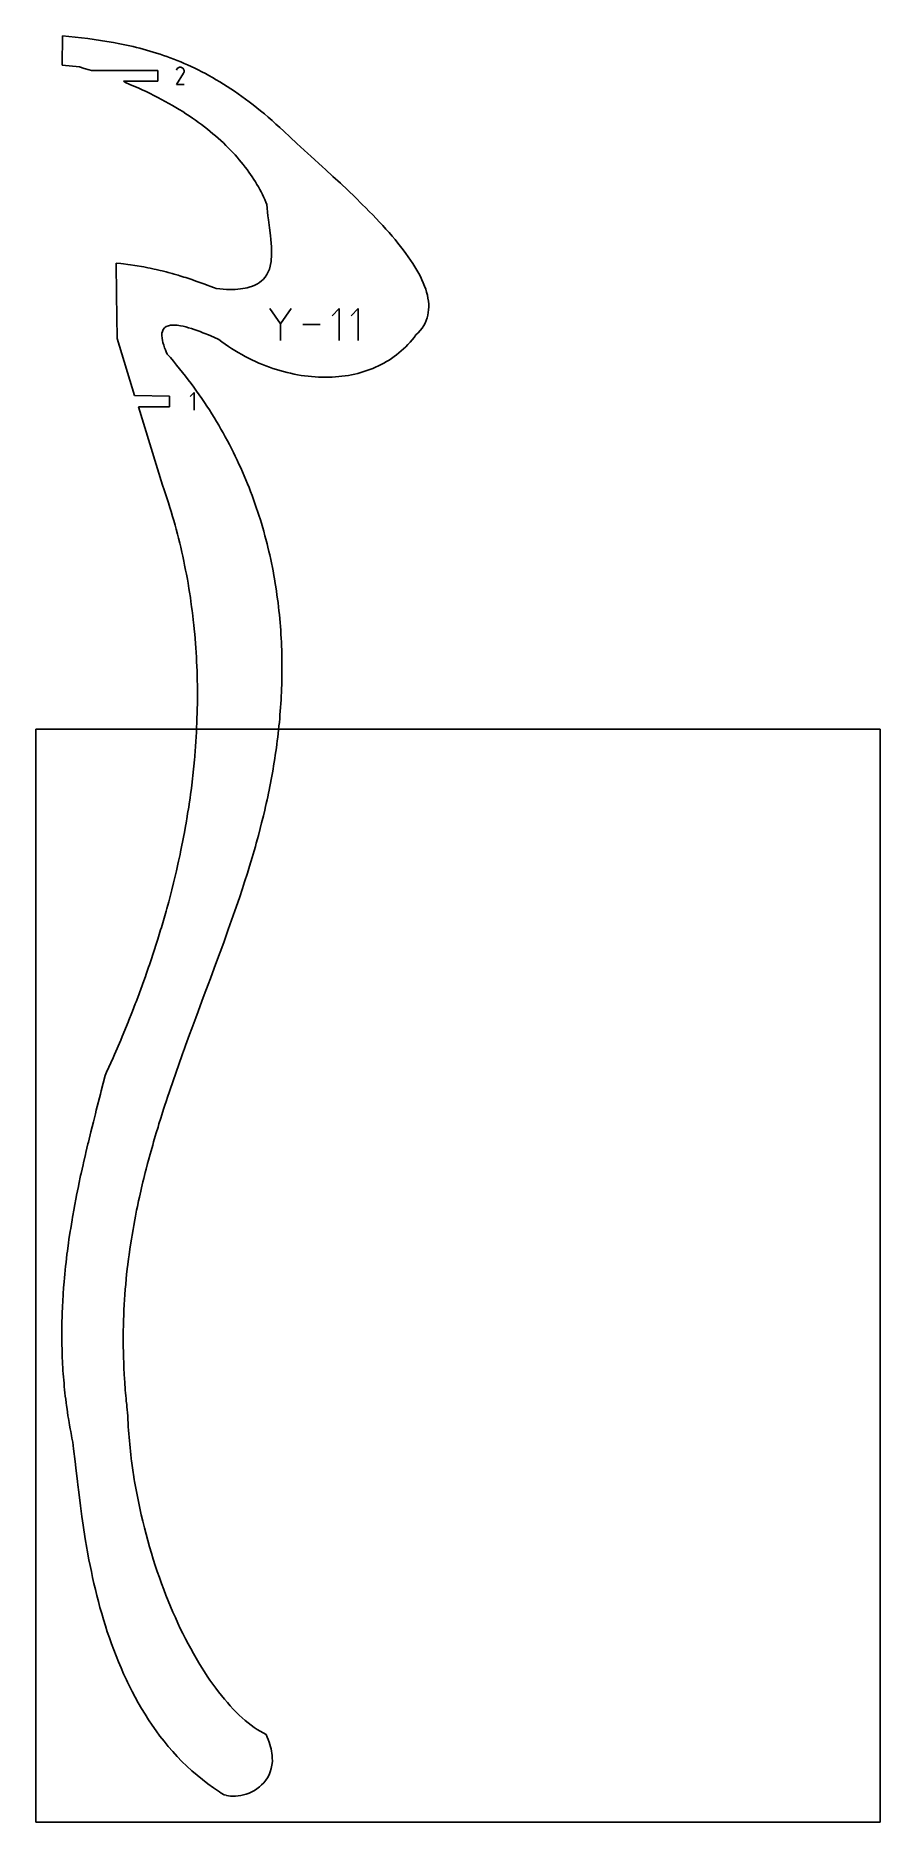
# Model space of a CAD drawing. Extents: x 0 to 216, y 0 to 457.
import ezdxf

# ---------------------------------------------------------------- set-up
doc = ezdxf.new("R2010")
doc.units = 0

msp = doc.modelspace()

# ---------------------------------------------------------------- linework, layer by layer
at = {"layer": 'annotation', "color": 1}
for p, q in [((36.08761, 448.130112), (35.957757, 447.881018)), ((36.190659, 448.276236), (36.08761, 448.130112)), ((36.314294, 448.398216), (36.190659, 448.276236)), ((36.454756, 448.495075), (36.314294, 448.398216)), ((36.608284, 448.565836), (36.454756, 448.495075)), ((36.771118, 448.609522), (36.608284, 448.565836)), ((36.939499, 448.625156), (36.771118, 448.609522)), ((37.109665, 448.611761), (36.939499, 448.625156)), ((37.277857, 448.568361), (37.109665, 448.611761)), ((37.440314, 448.493979), (37.277857, 448.568361)), ((37.585615, 448.390801), (37.440314, 448.493979)), ((37.440314, 448.493979), (37.440314, 448.493979)), ((37.707102, 448.266989), (37.585615, 448.390801)), ((37.803695, 448.126337), (37.707102, 448.266989)), ((37.874315, 447.972638), (37.803695, 448.126337)), ((37.91788, 447.809689), (37.874315, 447.972638)), ((37.93331, 447.641284), (37.91788, 447.809689)), ((37.919526, 447.471216), (37.93331, 447.641284)), ((35.954965, 444.172252), (37.7824, 447.114187)), ((37.932638, 444.172252), (35.954965, 444.172252)), ((37.7824, 447.114187), (37.784584, 447.116891)), ((37.7824, 447.114187), (37.7824, 447.114187)), ((37.784584, 447.116891), (37.786679, 447.119617)), ((37.786679, 447.119617), (37.788698, 447.122389)), ((37.788698, 447.122389), (37.790655, 447.12523)), ((37.790655, 447.12523), (37.792564, 447.128164)), ((37.792564, 447.128164), (37.794438, 447.131212)), ((37.794438, 447.131212), (37.796292, 447.134397)), ((37.796292, 447.134397), (37.798139, 447.137744)), ((37.798139, 447.137744), (37.799992, 447.141275)), ((37.799992, 447.141275), (37.875447, 447.303282)), ((37.799992, 447.141275), (37.799992, 447.141275)), ((37.875447, 447.303282), (37.919526, 447.471216)), ((62.575623, 382.990764), (59.873538, 386.898347)), ((65.277199, 386.898347), (62.575623, 382.990764)), ((77.583392, 386.898093), (75.782511, 385.096703)), ((77.583392, 378.797428), (77.583392, 386.898093)), ((82.422023, 386.898093), (80.621142, 385.096703)), ((82.422023, 378.797428), (82.422023, 386.898093)), ((62.575623, 383.30522), (62.575623, 378.797174)), ((72.745269, 382.84776), (68.315964, 382.84776)), ((40.46495, 365.432605), (39.466638, 364.434011)), ((40.46495, 360.942029), (40.46495, 365.432605))]:
    msp.add_line(p, q, dxfattribs=at)
at = {"layer": 'boundary', "color": 5}
for p, q in [((6.886517, 456.659447), (6.786114, 449.160487)), ((10.07573, 456.302949), (6.886517, 456.659447)), ((11.684193, 456.1122), (10.07573, 456.302949)), ((13.30192, 455.909011), (11.684193, 456.1122)), ((14.929243, 455.689805), (13.30192, 455.909011)), ((16.566406, 455.451551), (14.929243, 455.689805)), ((18.213441, 455.191344), (16.566406, 455.451551)), ((19.870662, 454.905551), (18.213441, 455.191344)), ((21.538242, 454.591251), (19.870662, 454.905551)), ((23.2164, 454.245165), (21.538242, 454.591251)), ((24.905445, 453.864282), (23.2164, 454.245165)), ((25.754141, 453.659708), (24.905445, 453.864282)), ((26.605646, 453.44524), (25.754141, 453.659708)), ((27.459907, 453.220333), (26.605646, 453.44524)), ((28.317125, 452.984873), (27.459907, 453.220333)), ((29.177202, 452.738315), (28.317125, 452.984873)), ((30.040259, 452.480183), (29.177202, 452.738315)), ((30.906273, 452.210234), (30.040259, 452.480183)), ((31.775298, 451.927817), (30.906273, 452.210234)), ((6.786114, 449.160487), (11.147746, 448.690145)), ((11.147746, 448.690145), (12.403139, 448.325847)), ((12.403139, 448.325847), (13.641736, 447.952655)), ((13.641736, 447.952655), (14.220876, 447.771776)), ((14.220876, 447.771776), (31.25114, 447.771776)), ((31.25114, 447.771776), (31.25114, 445.025776)), ((32.647414, 451.632978), (31.775298, 451.927817)), ((33.522537, 451.324944), (32.647414, 451.632978)), ((34.400804, 451.00347), (33.522537, 451.324944)), ((35.282216, 450.668114), (34.400804, 451.00347)), ((36.166876, 450.3185), (35.282216, 450.668114)), ((37.05465, 449.954398), (36.166876, 450.3185)), ((37.945838, 449.575173), (37.05465, 449.954398)), ((38.840229, 449.18054), (37.945838, 449.575173)), ((39.738105, 448.770171), (38.840229, 449.18054)), ((40.639211, 448.343533), (39.738105, 448.770171)), ((41.543792, 447.900343), (40.639211, 448.343533)), ((42.451906, 447.440219), (41.543792, 447.900343)), ((31.25114, 445.025776), (22.431722, 445.025776)), ((22.431722, 445.025776), (22.947941, 444.666638)), ((22.947941, 444.666638), (24.036489, 444.220342)), ((24.036489, 444.220342), (25.108637, 443.766822)), ((25.108637, 443.766822), (26.164243, 443.305834)), ((26.164243, 443.305834), (27.203553, 442.837887)), ((43.363569, 446.962868), (42.451906, 447.440219)), ((44.278654, 446.467712), (43.363569, 446.962868)), ((45.197329, 445.954547), (44.278654, 446.467712)), ((46.119707, 445.422679), (45.197329, 445.954547)), ((47.045755, 444.872059), (46.119707, 445.422679)), ((47.975459, 444.302281), (47.045755, 444.872059)), ((48.908966, 443.712801), (47.975459, 444.302281)), ((49.846228, 443.103333), (48.908966, 443.712801)), ((50.787366, 442.473544), (49.846228, 443.103333)), ((27.203553, 442.837887), (28.226399, 442.362886)), ((28.226399, 442.362886), (29.233, 441.881117)), ((29.233, 441.881117), (30.223302, 441.392659)), ((30.223302, 441.392659), (31.197348, 440.897658)), ((31.197348, 440.897658), (32.155196, 440.396226)), ((32.155196, 440.396226), (33.096907, 439.88872)), ((33.096907, 439.88872), (34.022418, 439.374891)), ((34.022418, 439.374891), (34.931805, 438.855179)), ((34.931805, 438.855179), (35.82516, 438.329644)), ((51.732393, 441.823018), (50.787366, 442.473544)), ((52.68136, 441.151292), (51.732393, 441.823018)), ((53.634271, 440.458171), (52.68136, 441.151292)), ((54.591252, 439.743011), (53.634271, 440.458171)), ((55.552193, 439.005856), (54.591252, 439.743011)), ((56.517264, 438.245922), (55.552193, 439.005856)), ((35.82516, 438.329644), (36.702485, 437.798505)), ((36.702485, 437.798505), (37.563792, 437.261761)), ((37.563792, 437.261761), (38.409207, 436.719667)), ((38.409207, 436.719667), (39.238628, 436.172157)), ((39.238628, 436.172157), (40.052248, 435.619707)), ((40.052248, 435.619707), (40.850053, 435.062219)), ((40.850053, 435.062219), (41.632005, 434.499923)), ((41.632005, 434.499923), (42.398157, 433.933009)), ((42.398157, 433.933009), (43.14857, 433.361456)), ((57.486428, 437.463087), (56.517264, 438.245922)), ((58.459903, 436.656898), (57.486428, 437.463087)), ((59.437507, 435.826998), (58.459903, 436.656898)), ((60.41937, 434.973029), (59.437507, 435.826998)), ((61.405464, 434.09463), (60.41937, 434.973029)), ((62.395963, 433.19135), (61.405464, 434.09463)), ((43.14857, 433.361456), (43.883415, 432.785534)), ((43.883415, 432.785534), (44.602545, 432.205425)), ((44.602545, 432.205425), (45.306138, 431.621082)), ((45.306138, 431.621082), (45.994055, 431.032854)), ((45.994055, 431.032854), (46.666576, 430.440641)), ((46.666576, 430.440641), (47.323489, 429.845001)), ((47.323489, 429.845001), (47.965122, 429.245524)), ((63.390891, 432.263054), (62.395963, 433.19135)), ((65.035943, 430.723544), (63.390891, 432.263054)), ((66.750965, 429.139623), (65.035943, 430.723544)), ((47.965122, 429.245524), (48.591175, 428.642726)), ((48.591175, 428.642726), (49.202042, 428.036638)), ((49.202042, 428.036638), (49.797496, 427.427426)), ((49.797496, 427.427426), (50.377732, 426.815254)), ((50.377732, 426.815254), (50.942736, 426.200181)), ((50.942736, 426.200181), (51.492582, 425.582417)), ((51.492582, 425.582417), (52.027218, 424.961945)), ((52.027218, 424.961945), (52.546756, 424.339077)), ((69.602854, 426.520281), (66.750965, 429.139623)), ((70.345673, 425.854867), (69.602854, 426.520281)), ((73.324399, 423.121281), (70.345673, 425.854867)), ((52.546756, 424.339077), (53.051302, 423.713863)), ((53.051302, 423.713863), (53.540774, 423.086543)), ((53.540774, 423.086543), (54.01535, 422.457108)), ((54.01535, 422.457108), (54.474912, 421.825944)), ((54.474912, 421.825944), (54.919642, 421.192728)), ((54.919642, 421.192728), (55.349488, 420.558083)), ((55.349488, 420.558083), (55.764623, 419.921853)), ((74.085223, 422.441281), (73.324399, 423.121281)), ((75.981104, 420.696042), (74.085223, 422.441281)), ((77.879485, 418.930805), (75.981104, 420.696042)), ((55.764623, 419.921853), (56.164853, 419.284262)), ((56.164853, 419.284262), (56.550515, 418.645538)), ((56.550515, 418.645538), (56.921471, 418.005611)), ((56.921471, 418.005611), (57.277776, 417.364858)), ((57.277776, 417.364858), (57.619463, 416.723108)), ((57.619463, 416.723108), (57.94663, 416.08079)), ((57.94663, 416.08079), (58.25916, 415.437888)), ((79.769174, 417.149402), (77.879485, 418.930805)), ((81.63924, 415.355893), (79.769174, 417.149402)), ((58.25916, 415.437888), (58.557385, 414.794511)), ((58.557385, 414.794511), (58.841034, 414.150903)), ((58.841034, 414.150903), (59.110382, 413.507151)), ((59.110382, 413.507151), (59.167399, 412.549893)), ((59.167399, 412.549893), (59.24996, 411.577033)), ((59.24996, 411.577033), (59.352449, 410.591844)), ((83.47871, 413.554185), (81.63924, 415.355893)), ((84.383552, 412.651497), (83.47871, 413.554185)), ((85.276704, 411.74825), (84.383552, 412.651497)), ((86.156945, 410.844903), (85.276704, 411.74825)), ((59.352449, 410.591844), (59.469747, 409.597873)), ((59.469747, 409.597873), (59.726534, 407.596907)), ((59.726534, 407.596907), (59.976768, 405.601511)), ((87.022764, 409.942003), (86.156945, 410.844903)), ((87.87301, 409.039983), (87.022764, 409.942003)), ((88.706262, 408.139196), (87.87301, 409.039983)), ((89.52133, 407.240305), (88.706262, 408.139196)), ((90.316995, 406.343652), (89.52133, 407.240305)), ((59.976768, 405.601511), (60.085743, 404.614307)), ((60.085743, 404.614307), (60.17671, 403.638691)), ((60.17671, 403.638691), (60.243995, 402.677991)), ((60.243995, 402.677991), (60.282232, 401.73566)), ((91.091879, 405.449769), (90.316995, 406.343652)), ((91.844816, 404.558959), (91.091879, 405.449769)), ((92.574511, 403.671874), (91.844816, 404.558959)), ((93.279901, 402.788931), (92.574511, 403.671874)), ((93.95956, 401.91036), (93.279901, 402.788931)), ((94.612387, 401.036793), (93.95956, 401.91036)), ((21.719551, 398.399261), (20.565616, 398.529171)), ((20.565616, 398.529171), (20.653629, 390.478505)), ((22.425166, 398.319456), (21.719551, 398.399261)), ((23.547737, 398.173051), (22.425166, 398.319456)), ((24.211253, 398.086265), (23.547737, 398.173051)), ((25.305306, 397.922821), (24.211253, 398.086265)), ((25.932463, 397.828904), (25.305306, 397.922821)), ((27.001329, 397.648029), (25.932463, 397.828904)), ((27.59719, 397.547027), (27.001329, 397.648029)), ((28.644557, 397.347943), (27.59719, 397.547027)), ((29.21375, 397.239646), (28.644557, 397.347943)), ((59.918786, 397.716576), (59.722145, 397.032683)), ((60.032256, 398.217771), (59.918786, 397.716576)), ((60.151876, 398.950754), (60.032256, 398.217771)), ((60.213757, 399.482384), (60.151876, 398.950754)), ((60.267268, 400.257729), (60.213757, 399.482384)), ((60.285717, 400.815036), (60.267268, 400.257729)), ((60.282232, 401.73566), (60.285717, 400.815036)), ((95.237179, 400.168509), (94.612387, 401.036793)), ((95.832796, 399.305989), (95.237179, 400.168509)), ((96.398006, 398.4496), (95.832796, 399.305989)), ((96.931742, 397.600013), (96.398006, 398.4496)), ((97.432681, 396.757156), (96.931742, 397.600013)), ((30.243794, 397.021994), (29.21375, 397.239646)), ((30.790564, 396.90638), (30.243794, 397.021994)), ((31.807623, 396.669506), (30.790564, 396.90638)), ((32.335832, 396.546473), (31.807623, 396.669506)), ((33.34449, 396.289841), (32.335832, 396.546473)), ((33.857765, 396.159347), (33.34449, 396.289841)), ((34.862891, 395.882626), (33.857765, 396.159347)), ((35.36458, 395.744604), (34.862891, 395.882626)), ((36.371036, 395.446943), (35.36458, 395.744604)), ((36.864246, 395.30129), (36.371036, 395.446943)), ((37.877327, 394.982303), (36.864246, 395.30129)), ((38.36508, 394.829011), (37.877327, 394.982303)), ((39.389965, 394.488205), (38.36508, 394.829011)), ((39.874997, 394.327236), (39.389965, 394.488205)), ((40.917064, 393.963848), (39.874997, 394.327236)), ((41.401998, 393.795164), (40.917064, 393.963848)), ((42.46671, 393.408667), (41.401998, 393.795164)), ((42.953959, 393.232292), (42.46671, 393.408667)), ((44.046955, 392.8221), (42.953959, 393.232292)), ((44.538822, 392.638116), (44.046955, 392.8221)), ((56.005875, 392.894527), (55.437457, 392.660032)), ((56.70596, 393.261518), (56.005875, 392.894527)), ((57.172864, 393.55504), (56.70596, 393.261518)), ((57.745204, 394.00204), (57.172864, 393.55504)), ((58.119996, 394.349382), (57.745204, 394.00204)), ((58.639258, 394.947481), (58.119996, 394.349382)), ((59.075475, 395.596319), (58.639258, 394.947481)), ((59.434537, 396.29264), (59.075475, 395.596319)), ((59.722145, 397.032683), (59.434537, 396.29264)), ((97.899753, 395.921754), (97.432681, 396.757156)), ((98.33178, 395.094068), (97.899753, 395.921754)), ((98.727697, 394.27445), (98.33178, 395.094068)), ((99.08628, 393.463422), (98.727697, 394.27445)), ((99.40638, 392.66122), (99.08628, 393.463422)), ((20.653629, 390.478505), (20.804985, 379.300386)), ((45.665826, 392.20363), (44.538822, 392.638116)), ((46.164426, 392.01205), (45.665826, 392.20363)), ((47.058404, 391.92796), (46.164426, 392.01205)), ((47.915093, 391.866206), (47.058404, 391.92796)), ((48.735309, 391.826327), (47.915093, 391.866206)), ((49.519692, 391.807818), (48.735309, 391.826327)), ((50.269053, 391.810403), (49.519692, 391.807818)), ((50.984216, 391.833501), (50.269053, 391.810403)), ((51.66599, 391.876813), (50.984216, 391.833501)), ((52.314933, 391.939752), (51.66599, 391.876813)), ((52.931992, 392.021882), (52.314933, 391.939752)), ((53.517793, 392.122916), (52.931992, 392.021882)), ((54.073238, 392.242254), (53.517793, 392.122916)), ((54.599043, 392.379513), (54.073238, 392.242254)), ((55.437457, 392.660032), (54.599043, 392.379513)), ((99.686862, 391.868264), (99.40638, 392.66122)), ((99.926432, 391.084875), (99.686862, 391.868264)), ((100.124152, 390.311497), (99.926432, 391.084875)), ((100.278608, 389.548464), (100.124152, 390.311497)), ((100.388818, 388.796203), (100.278608, 389.548464)), ((100.453287, 388.054853), (100.388818, 388.796203)), ((99.521575, 383.208012), (99.812149, 383.860934)), ((99.812149, 383.860934), (100.047995, 384.527796)), ((100.047995, 384.527796), (100.230505, 385.207992)), ((100.230505, 385.207992), (100.360898, 385.901252)), ((100.360898, 385.901252), (100.440664, 386.607027)), ((100.440664, 386.607027), (100.470957, 387.324982)), ((100.470957, 387.324982), (100.453287, 388.054853)), ((20.804985, 379.300386), (25.290962, 364.710317)), ((32.236555, 380.023669), (32.269568, 380.598285)), ((32.284328, 379.36743), (32.236555, 380.023669)), ((32.269568, 380.598285), (32.379024, 381.094992)), ((32.386656, 378.779588), (32.284328, 379.36743)), ((32.379024, 381.094992), (32.605974, 381.58939)), ((32.605974, 381.58939), (32.957229, 382.020131)), ((32.957229, 382.020131), (33.372629, 382.312627)), ((33.372629, 382.312627), (33.915028, 382.538801)), ((33.915028, 382.538801), (34.485046, 382.657827)), ((34.485046, 382.657827), (35.011601, 382.702846)), ((35.011601, 382.702846), (35.578236, 382.700143)), ((35.578236, 382.700143), (36.180604, 382.653243)), ((36.180604, 382.653243), (37.020463, 382.531497)), ((37.020463, 382.531497), (37.690166, 382.396137)), ((37.690166, 382.396137), (38.381306, 382.228557)), ((38.381306, 382.228557), (39.089569, 382.032514)), ((39.089569, 382.032514), (39.810665, 381.811674)), ((39.810665, 381.811674), (40.54026, 381.569643)), ((40.54026, 381.569643), (41.273972, 381.310016)), ((41.273972, 381.310016), (42.007547, 381.036466)), ((42.007547, 381.036466), (42.736475, 380.752706)), ((42.736475, 380.752706), (43.224473, 380.553401)), ((43.224473, 380.553401), (44.163725, 380.16901)), ((44.163725, 380.16901), (45.520954, 379.588)), ((45.520954, 379.588), (46.773651, 379.038934)), ((46.773651, 379.038934), (47.586956, 378.427036)), ((96.204151, 378.909941), (96.707078, 379.528621)), ((96.707078, 379.528621), (97.19369, 380.166184)), ((97.19369, 380.166184), (97.78107, 380.743191)), ((97.78107, 380.743191), (98.305938, 381.336386)), ((98.305938, 381.336386), (98.769895, 381.945216)), ((98.769895, 381.945216), (99.174588, 382.569237)), ((99.174588, 382.569237), (99.521575, 383.208012)), ((32.517817, 378.221826), (32.386656, 378.779588)), ((32.728594, 377.528029), (32.517817, 378.221826)), ((32.95929, 376.871505), (32.728594, 377.528029)), ((33.155426, 376.373694), (32.95929, 376.871505)), ((33.376986, 375.851275), (33.155426, 376.373694)), ((33.624689, 375.303668), (33.376986, 375.851275)), ((34.099715, 374.755181), (33.624689, 375.303668)), ((34.433581, 374.369622), (34.099715, 374.755181)), ((47.586956, 378.427036), (48.409892, 377.834896)), ((48.409892, 377.834896), (49.241725, 377.262399)), ((49.241725, 377.262399), (50.082103, 376.709741)), ((50.082103, 376.709741), (50.930371, 376.176951)), ((50.930371, 376.176951), (51.786054, 375.663888)), ((51.786054, 375.663888), (52.648606, 375.170685)), ((52.648606, 375.170685), (53.517394, 374.697434)), ((53.517394, 374.697434), (54.392018, 374.244031)), ((90.984445, 374.197231), (91.622922, 374.644159)), ((91.622922, 374.644159), (92.247486, 375.110421)), ((92.247486, 375.110421), (92.857673, 375.595909)), ((92.857673, 375.595909), (93.453289, 376.100532)), ((93.453289, 376.100532), (94.034146, 376.624417)), ((94.034146, 376.624417), (94.599929, 377.167239)), ((94.599929, 377.167239), (95.150337, 377.729242)), ((95.150337, 377.729242), (95.685191, 378.310102)), ((95.685191, 378.310102), (96.204151, 378.909941)), ((35.2291, 373.432406), (34.433581, 374.369622)), ((36.011397, 372.492232), (35.2291, 373.432406)), ((36.780408, 371.548935), (36.011397, 372.492232)), ((37.536202, 370.602659), (36.780408, 371.548935)), ((38.27899, 369.653606), (37.536202, 370.602659)), ((54.392018, 374.244031), (55.271903, 373.81062)), ((55.271903, 373.81062), (56.156478, 373.397026)), ((56.156478, 373.397026), (57.045137, 373.003542)), ((57.045137, 373.003542), (57.937497, 372.630165)), ((57.937497, 372.630165), (58.832937, 372.276644)), ((58.832937, 372.276644), (59.730912, 371.943299)), ((59.730912, 371.943299), (60.630981, 371.630089)), ((60.630981, 371.630089), (61.532493, 371.33689)), ((61.532493, 371.33689), (62.435101, 371.063884)), ((62.435101, 371.063884), (63.337998, 370.810988)), ((63.337998, 370.810988), (64.240993, 370.578365)), ((64.240993, 370.578365), (65.143341, 370.365818)), ((65.143341, 370.365818), (66.044691, 370.173491)), ((66.044691, 370.173491), (66.944468, 370.001483)), ((66.944468, 370.001483), (67.842176, 369.849569)), ((79.930532, 369.847038), (80.742017, 369.998105)), ((80.742017, 369.998105), (81.544472, 370.169195)), ((81.544472, 370.169195), (82.337348, 370.360201)), ((82.337348, 370.360201), (83.120406, 370.571194)), ((83.120406, 370.571194), (83.893222, 370.802235)), ((83.893222, 370.802235), (84.655481, 371.053016)), ((84.655481, 371.053016), (85.406771, 371.323682)), ((85.406771, 371.323682), (86.146756, 371.614152)), ((86.146756, 371.614152), (86.875258, 371.924337)), ((86.875258, 371.924337), (87.5917, 372.254256)), ((87.5917, 372.254256), (88.295968, 372.603795)), ((88.295968, 372.603795), (88.987696, 372.972915)), ((88.987696, 372.972915), (89.666503, 373.361637)), ((89.666503, 373.361637), (90.332241, 373.769724)), ((90.332241, 373.769724), (90.984445, 374.197231)), ((39.008825, 368.701632), (38.27899, 369.653606)), ((39.725736, 367.74689), (39.008825, 368.701632)), ((40.429919, 366.789519), (39.725736, 367.74689)), ((41.12133, 365.829535), (40.429919, 366.789519)), ((41.800137, 364.866952), (41.12133, 365.829535)), ((67.842176, 369.849569), (68.737381, 369.717951)), ((68.737381, 369.717951), (69.629454, 369.606548)), ((69.629454, 369.606548), (70.518057, 369.515416)), ((70.518057, 369.515416), (71.402738, 369.444511)), ((71.402738, 369.444511), (72.28293, 369.393923)), ((72.28293, 369.393923), (73.158232, 369.363496)), ((73.158232, 369.363496), (74.028123, 369.353262)), ((74.028123, 369.353262), (74.892196, 369.36328)), ((74.892196, 369.36328), (75.749967, 369.393498)), ((75.749967, 369.393498), (76.601184, 369.443878)), ((76.601184, 369.443878), (77.445191, 369.514556)), ((77.445191, 369.514556), (78.281735, 369.60528)), ((78.281735, 369.60528), (79.110294, 369.716119)), ((79.110294, 369.716119), (79.930532, 369.847038)), ((25.290962, 364.710317), (34.225996, 364.560317)), ((34.225996, 361.814317), (26.239047, 361.814317)), ((26.239047, 361.814317), (32.425513, 341.759713)), ((34.225996, 364.560317), (34.225996, 361.814317)), ((42.466418, 363.901856), (41.800137, 364.866952)), ((43.120233, 362.934246), (42.466418, 363.901856)), ((43.761805, 361.964312), (43.120233, 362.934246)), ((44.391002, 360.992113), (43.761805, 361.964312)), ((45.008011, 360.017513), (44.391002, 360.992113)), ((45.61297, 359.040825), (45.008011, 360.017513)), ((46.205889, 358.062012), (45.61297, 359.040825)), ((46.786971, 357.081), (46.205889, 358.062012)), ((47.356139, 356.098038), (46.786971, 357.081)), ((47.913521, 355.113106), (47.356139, 356.098038)), ((48.459369, 354.126252), (47.913521, 355.113106)), ((48.993518, 353.137634), (48.459369, 354.126252)), ((49.516246, 352.147115), (48.993518, 353.137634)), ((50.027586, 351.155017), (49.516246, 352.147115)), ((50.527596, 350.161178), (50.027586, 351.155017)), ((51.016394, 349.165687), (50.527596, 350.161178)), ((51.493992, 348.168735), (51.016394, 349.165687)), ((51.960579, 347.170255), (51.493992, 348.168735)), ((52.416149, 346.170371), (51.960579, 347.170255)), ((52.860817, 345.169065), (52.416149, 346.170371)), ((53.294702, 344.16645), (52.860817, 345.169065)), ((53.717866, 343.16267), (53.294702, 344.16645)), ((54.130346, 342.157682), (53.717866, 343.16267)), ((32.425513, 341.759713), (32.841308, 340.543863)), ((32.841308, 340.543863), (33.194178, 339.526978)), ((33.194178, 339.526978), (33.591987, 338.301005)), ((33.591987, 338.301005), (33.927083, 337.284805)), ((54.532255, 341.151591), (54.130346, 342.157682)), ((54.923712, 340.144363), (54.532255, 341.151591)), ((55.304737, 339.136192), (54.923712, 340.144363)), ((55.675421, 338.127049), (55.304737, 339.136192)), ((56.035871, 337.117051), (55.675421, 338.127049)), ((33.927083, 337.284805), (34.30697, 336.04873)), ((34.30697, 336.04873), (34.624481, 335.033594)), ((34.624481, 335.033594), (34.986351, 333.787162)), ((34.986351, 333.787162), (35.286282, 332.773496)), ((56.386194, 336.106152), (56.035871, 337.117051)), ((56.782868, 334.916496), (56.386194, 336.106152)), ((57.056619, 334.082153), (56.782868, 334.916496)), ((57.429238, 332.894119), (57.056619, 334.082153)), ((35.286282, 332.773496), (35.630231, 331.51635)), ((35.630231, 331.51635), (35.912907, 330.504636)), ((35.912907, 330.504636), (36.238924, 329.236652)), ((36.238924, 329.236652), (36.504485, 328.2272)), ((57.68737, 332.055709), (57.429238, 332.894119)), ((58.036271, 330.869605), (57.68737, 332.055709)), ((58.278953, 330.027014), (58.036271, 330.869605)), ((58.604588, 328.843617), (58.278953, 330.027014)), ((58.832128, 327.996867), (58.604588, 328.843617)), ((36.504485, 328.2272), (36.812476, 326.94816)), ((36.812476, 326.94816), (37.061076, 325.941455)), ((37.061076, 325.941455), (37.350996, 324.651149)), ((37.350996, 324.651149), (37.582816, 323.647554)), ((59.13492, 326.816584), (58.832128, 327.996867)), ((59.347419, 325.965488), (59.13492, 326.816584)), ((59.627851, 324.789011), (59.347419, 325.965488)), ((59.825581, 323.933561), (59.627851, 324.789011)), ((37.582816, 323.647554), (37.854666, 322.34581)), ((37.854666, 322.34581), (38.069981, 321.345697)), ((38.069981, 321.345697), (38.323668, 320.032294)), ((38.323668, 320.032294), (38.522676, 319.036088)), ((60.083996, 322.761399), (59.825581, 323.933561)), ((60.26699, 321.901637), (60.083996, 322.761399)), ((60.503924, 320.734365), (60.26699, 321.901637)), ((60.672459, 319.870184), (60.503924, 320.734365)), ((60.888387, 318.708246), (60.672459, 319.870184)), ((38.522676, 319.036088), (38.758111, 317.710845)), ((38.758111, 317.710845), (38.941032, 316.71897)), ((38.941032, 316.71897), (39.158125, 315.381701)), ((39.158125, 315.381701), (39.325192, 314.394452)), ((61.04254, 317.839613), (60.888387, 318.708246)), ((61.237911, 316.683627), (61.04254, 317.839613)), ((61.377871, 315.810601), (61.237911, 316.683627)), ((61.553125, 314.661064), (61.377871, 315.810601)), ((39.325192, 314.394452), (39.52384, 313.045029)), ((39.52384, 313.045029), (39.675363, 312.062823)), ((39.675363, 312.062823), (39.855493, 310.701115)), ((39.855493, 310.701115), (39.99167, 309.72435)), ((61.678948, 313.783649), (61.553125, 314.661064)), ((61.83466, 312.641192), (61.678948, 313.783649)), ((61.94654, 311.759451), (61.83466, 312.641192)), ((62.083119, 310.624376), (61.94654, 311.759451)), ((62.181106, 309.738295), (62.083119, 310.624376)), ((39.99167, 309.72435), (40.153129, 308.350084)), ((40.153129, 308.350084), (40.274282, 307.379093)), ((40.274282, 307.379093), (40.416872, 305.992284)), ((40.416872, 305.992284), (40.523204, 305.027487)), ((62.299071, 308.611204), (62.181106, 309.738295)), ((62.38328, 307.720943), (62.299071, 308.611204)), ((62.483224, 306.602382), (62.38328, 307.720943)), ((62.553831, 305.707968), (62.483224, 306.602382)), ((40.523204, 305.027487), (40.646912, 303.627927)), ((40.646912, 303.627927), (40.738805, 302.669619)), ((40.738805, 302.669619), (40.843421, 301.257174)), ((62.636135, 304.598352), (62.553831, 305.707968)), ((62.693157, 303.699965), (62.636135, 304.598352)), ((62.758471, 302.599792), (62.693157, 303.699965)), ((62.802055, 301.697496), (62.758471, 302.599792)), ((62.850845, 300.607183), (62.802055, 301.697496)), ((40.843421, 301.257174), (40.921111, 300.305675)), ((40.921111, 300.305675), (41.006447, 298.880363)), ((41.006447, 298.880363), (41.07022, 297.936114)), ((41.07022, 297.936114), (41.136249, 296.497699)), ((62.88116, 299.701237), (62.850845, 300.607183)), ((62.913965, 298.621275), (62.88116, 299.701237)), ((62.931058, 297.711778), (62.913965, 298.621275)), ((62.948446, 296.642537), (62.931058, 297.711778)), ((41.136249, 296.497699), (41.186493, 295.560908)), ((41.186493, 295.560908), (41.232958, 294.109494)), ((41.232958, 294.109494), (41.269947, 293.180637)), ((41.269947, 293.180637), (41.296695, 291.716094)), ((62.912505, 291.790723), (62.934217, 292.709432)), ((62.934217, 292.709432), (62.946067, 293.755832)), ((62.946067, 293.755832), (62.955017, 294.67175)), ((62.952529, 295.729736), (62.948446, 296.642537)), ((62.955017, 294.67175), (62.952529, 295.729736)), ((41.296695, 291.716094), (41.320748, 290.795399)), ((41.320748, 290.795399), (41.327586, 289.317579)), ((41.339, 288.405323), (41.325876, 286.914392)), ((41.327586, 289.317579), (41.339, 288.405323)), ((62.715168, 286.880273), (62.766699, 287.889498)), ((62.766699, 287.889498), (62.813604, 288.81303)), ((62.813604, 288.81303), (62.852467, 289.835017)), ((62.852467, 289.835017), (62.886852, 290.756312)), ((62.886852, 290.756312), (62.912505, 291.790723)), ((41.27896, 283.61235), (41.2253, 282.094957)), ((41.291698, 284.506712), (41.27896, 283.61235)), ((41.325074, 286.010915), (41.291698, 284.506712)), ((41.325876, 286.914392), (41.325074, 286.010915)), ((62.44583, 283.048952), (62.521003, 284.03162)), ((62.521003, 284.03162), (62.592341, 284.958648)), ((62.592341, 284.958648), (62.655971, 285.954767)), ((62.655971, 285.954767), (62.715168, 286.880273)), ((41.091326, 278.803981), (40.996437, 277.260374)), ((41.126828, 279.679388), (41.091326, 278.803981)), ((41.201054, 281.209928), (41.126828, 279.679388)), ((41.2253, 282.094957), (41.201054, 281.209928)), ((61.978292, 278.338636), (62.084855, 279.268104)), ((62.084855, 279.268104), (62.181369, 280.222822)), ((62.181369, 280.222822), (62.276396, 281.151905)), ((62.276396, 281.151905), (62.362517, 282.1207)), ((62.362517, 282.1207), (62.44583, 283.048952)), ((40.834472, 274.83815), (40.777684, 273.982793)), ((40.950132, 276.394891), (40.834472, 274.83815)), ((40.996437, 277.260374), (40.950132, 276.394891)), ((61.385747, 273.703916), (61.50999, 274.614456)), ((61.50999, 274.614456), (61.638688, 275.543363)), ((61.638688, 275.543363), (61.754253, 276.468919)), ((61.754253, 276.468919), (61.871987, 277.39834)), ((61.871987, 277.39834), (61.978292, 278.338636)), ((40.416357, 269.985704), (40.339712, 269.151381)), ((40.574145, 271.568236), (40.416357, 269.985704)), ((40.64103, 272.413186), (40.574145, 271.568236)), ((40.777684, 273.982793), (40.64103, 272.413186)), ((60.664612, 269.150207), (60.824364, 270.074533)), ((60.824364, 270.074533), (60.964182, 270.95433)), ((60.964182, 270.95433), (61.113992, 271.880717)), ((61.113992, 271.880717), (61.246345, 272.776062)), ((61.246345, 272.776062), (61.385747, 273.703916)), ((39.874488, 265.124844), (39.779567, 264.312431)), ((40.074814, 266.732699), (39.874488, 265.124844)), ((40.160768, 267.556162), (40.074814, 266.732699)), ((40.339712, 269.151381), (40.160768, 267.556162)), ((59.857671, 264.76589), (60.016634, 265.597838)), ((60.016634, 265.597838), (60.1953, 266.516338)), ((60.1953, 266.516338), (60.348414, 267.364429)), ((60.348414, 267.364429), (60.517827, 268.286144)), ((60.517827, 268.286144), (60.664612, 269.150207)), ((39.454316, 261.89106), (39.210952, 260.258552)), ((39.557836, 262.692184), (39.454316, 261.89106)), ((39.779567, 264.312431), (39.557836, 262.692184)), ((58.764376, 259.638501), (58.937299, 260.420824)), ((58.937299, 260.420824), (59.141218, 261.326191)), ((59.141218, 261.326191), (59.310051, 262.125174)), ((59.310051, 262.125174), (59.505993, 263.035553)), ((59.505993, 263.035553), (59.670119, 263.851115)), ((59.670119, 263.851115), (59.857671, 264.76589)), ((38.71467, 257.046373), (38.427996, 255.389986)), ((38.834203, 257.824367), (38.71467, 257.046373)), ((39.099225, 259.468907), (38.834203, 257.824367)), ((39.210952, 260.258552), (39.099225, 259.468907)), ((57.754095, 255.44529), (58.195943, 257.219955)), ((58.195943, 257.219955), (58.553007, 258.738841)), ((58.553007, 258.738841), (58.764376, 259.638501)), ((37.858617, 252.201704), (37.528399, 250.522402)), ((37.992591, 252.955868), (37.858617, 252.201704)), ((38.301014, 254.623802), (37.992591, 252.955868)), ((38.427996, 255.389986), (38.301014, 254.623802)), ((56.383828, 250.287033), (56.688031, 251.37283)), ((56.688031, 251.37283), (56.922186, 252.25121)), ((56.922186, 252.25121), (57.38724, 253.99492)), ((57.38724, 253.99492), (57.754095, 255.44529)), ((36.888762, 247.360278), (36.514811, 245.65918)), ((37.035669, 248.090001), (36.888762, 247.360278)), ((37.387789, 249.780372), (37.035669, 248.090001)), ((37.528399, 250.522402), (37.387789, 249.780372)), ((55.319364, 246.575667), (55.824198, 248.315448)), ((55.824198, 248.315448), (56.142514, 249.413829)), ((56.142514, 249.413829), (56.383828, 250.287033)), ((35.808142, 242.52569), (35.390555, 240.804028)), ((35.966342, 243.230405), (35.808142, 242.52569)), ((36.362088, 244.941914), (35.966342, 243.230405)), ((36.514811, 245.65918), (36.362088, 244.941914)), ((53.388389, 240.354241), (54.116303, 242.630618)), ((54.116303, 242.630618), (54.644021, 244.349959)), ((54.644021, 244.349959), (55.319364, 246.575667)), ((34.619987, 237.701336), (34.158998, 235.960475)), ((34.787956, 238.38054), (34.619987, 237.701336)), ((35.227264, 240.112006), (34.787956, 238.38054)), ((35.390555, 240.804028), (35.227264, 240.112006)), ((52.06371, 236.327834), (52.84164, 238.655505)), ((52.84164, 238.655505), (53.388389, 240.354241)), ((33.504157, 233.544312), (33.327974, 232.891036)), ((33.986737, 235.294199), (33.504157, 233.544312)), ((34.158998, 235.960475), (33.986737, 235.294199)), ((49.236307, 228.180993), (50.912031, 232.943641)), ((50.912031, 232.943641), (52.06371, 236.327834)), ((32.118685, 228.725473), (31.935841, 228.098545)), ((32.644149, 230.492298), (32.118685, 228.725473)), ((32.823869, 231.132448), (32.644149, 230.492298)), ((33.327974, 232.891036), (32.823869, 231.132448)), ((30.636023, 223.92806), (30.448046, 223.327812)), ((31.20364, 225.710197), (30.636023, 223.92806)), ((31.389243, 226.323857), (31.20364, 225.710197)), ((31.935841, 228.098545), (31.389243, 226.323857)), ((46.221994, 219.904046), (48.049919, 224.867935)), ((48.049919, 224.867935), (49.236307, 228.180993)), ((29.669529, 220.951874), (29.060476, 219.156214)), ((29.85952, 221.53867), (29.669529, 220.951874)), ((30.448046, 223.327812), (29.85952, 221.53867)), ((45.634316, 218.299025), (46.221994, 219.904046)), ((28.04663, 216.221555), (27.39703, 214.414074)), ((28.239465, 216.78116), (28.04663, 216.221555)), ((28.868913, 218.582981), (28.239465, 216.78116)), ((29.060476, 219.156214), (28.868913, 218.582981)), ((44.078537, 214.123996), (44.664931, 215.714665)), ((44.664931, 215.714665), (45.634316, 218.299025)), ((26.33981, 211.523345), (25.650965, 209.705871)), ((26.533972, 212.055451), (26.33981, 211.523345)), ((27.203335, 213.868179), (26.533972, 212.055451)), ((27.39703, 214.414074), (27.203335, 213.868179)), ((42.503604, 209.911106), (43.086038, 211.489888)), ((43.086038, 211.489888), (44.078537, 214.123996)), ((24.554733, 206.861608), (23.827794, 205.035899)), ((24.748697, 207.365845), (24.554733, 206.861608)), ((25.45673, 209.187662), (24.748697, 207.365845)), ((25.650965, 209.705871), (25.45673, 209.187662)), ((39.899115, 202.929194), (40.918266, 205.65858)), ((40.918266, 205.65858), (41.494298, 207.228546)), ((41.494298, 207.228546), (42.503604, 209.911106)), ((23.634476, 204.545766), (22.116496, 200.86207)), ((23.827794, 205.035899), (23.634476, 204.545766)), ((38.31003, 198.590238), (39.331725, 201.364482)), ((39.331725, 201.364482), (39.899115, 202.929194)), ((21.742532, 199.94686), (20.152996, 196.25224)), ((22.116496, 200.86207), (21.742532, 199.94686)), ((37.246577, 195.630342), (37.520986, 196.405285)), ((37.520986, 196.405285), (38.032814, 197.815673)), ((38.032814, 197.815673), (38.31003, 198.590238)), ((19.787001, 195.39543), (18.129359, 191.693195)), ((20.152996, 196.25224), (19.787001, 195.39543)), ((35.691538, 191.225547), (35.959531, 192.003365)), ((35.959531, 192.003365), (36.465641, 193.433734)), ((36.465641, 193.433734), (36.736981, 194.209773)), ((36.736981, 194.209773), (37.246577, 195.630342)), ((17.774546, 190.895966), (16.750886, 186.951658)), ((18.129359, 191.693195), (17.774546, 190.895966)), ((34.168767, 186.773084), (34.429569, 187.556859)), ((34.429569, 187.556859), (34.92552, 189.005438)), ((34.92552, 189.005438), (35.190045, 189.785824)), ((35.190045, 189.785824), (35.691538, 191.225547)), ((16.529117, 186.094937), (15.481616, 182.02224)), ((16.750886, 186.951658), (16.529117, 186.094937)), ((32.688642, 182.270219), (32.941403, 183.063486)), ((32.941403, 183.063486), (33.422699, 184.528142)), ((33.422699, 184.528142), (33.679621, 185.316182)), ((33.679621, 185.316182), (34.168767, 186.773084)), ((14.72713, 179.051235), (14.08698, 176.480494)), ((15.251469, 181.126345), (14.72713, 179.051235)), ((15.481616, 182.02224), (15.251469, 181.126345)), ((31.261802, 177.713686), (31.505707, 178.520533)), ((31.505707, 178.520533), (31.967891, 179.998833)), ((31.967891, 179.998833), (32.216394, 180.798352)), ((32.216394, 180.798352), (32.688642, 182.270219)), ((13.451527, 173.872969), (13.330293, 173.374094)), ((14.08698, 176.480494), (13.451527, 173.872969)), ((29.89947, 173.100182), (30.133565, 173.925193)), ((30.133565, 173.925193), (30.571907, 175.414275)), ((30.571907, 175.414275), (30.811036, 176.229596)), ((30.811036, 176.229596), (31.261802, 177.713686)), ((12.701908, 170.713405), (12.208134, 168.551932)), ((12.824119, 171.229805), (12.701908, 170.713405)), ((13.330293, 173.374094), (12.824119, 171.229805)), ((28.612727, 168.425988), (28.835876, 169.27433)), ((28.835876, 169.27433), (29.24593, 170.770924)), ((29.24593, 170.770924), (29.4747, 171.606925)), ((29.4747, 171.606925), (29.89947, 173.100182)), ((11.483519, 165.281498), (11.024031, 163.09638)), ((11.606972, 165.84046), (11.483519, 165.281498)), ((12.085189, 168.015607), (11.606972, 165.84046)), ((12.208134, 168.551932), (12.085189, 168.015607)), ((27.413099, 163.687228), (27.623892, 164.564687)), ((27.623892, 164.564687), (28.001263, 166.064955)), ((28.001263, 166.064955), (28.218413, 166.927087)), ((28.218413, 166.927087), (28.612727, 168.425988)), ((10.4629, 160.320657), (10.339541, 159.707174)), ((10.900426, 162.511813), (10.4629, 160.320657)), ((11.024031, 163.09638), (10.900426, 162.511813)), ((26.508927, 159.792538), (26.849557, 161.292272)), ((26.849557, 161.292272), (27.053606, 162.186637)), ((27.053606, 162.186637), (27.413099, 163.687228)), ((9.804333, 156.868233), (9.419549, 154.678071)), ((9.926908, 157.514248), (9.804333, 156.868233)), ((10.339541, 159.707174), (9.926908, 157.514248)), ((25.502192, 154.954052), (25.802327, 156.448539)), ((25.802327, 156.448539), (25.99132, 157.381846)), ((25.99132, 157.381846), (26.312159, 158.879588)), ((26.312159, 158.879588), (26.508927, 159.792538)), ((8.825692, 151.089974), (8.504877, 148.920005)), ((8.944413, 151.813033), (8.825692, 151.089974)), ((9.298427, 153.995625), (8.944413, 151.813033)), ((9.419549, 154.678071), (9.298427, 153.995625)), ((24.615209, 150.045135), (24.87157, 151.529147)), ((24.87157, 151.529147), (25.043041, 152.508675)), ((25.043041, 152.508675), (25.32166, 153.998589)), ((25.32166, 153.998589), (25.502192, 154.954052)), ((8.389626, 148.151905), (8.104316, 145.999669)), ((8.504877, 148.920005), (8.389626, 148.151905)), ((23.859036, 145.061325), (24.069112, 146.529156)), ((24.069112, 146.529156), (24.220055, 147.562866)), ((24.220055, 147.562866), (24.453594, 149.03954)), ((24.453594, 149.03954), (24.615209, 150.045135)), ((7.642477, 142.180424), (7.433992, 140.080041)), ((7.746245, 143.052797), (7.642477, 142.180424)), ((7.993941, 145.181858), (7.746245, 143.052797)), ((8.104316, 145.999669), (7.993941, 145.181858)), ((23.407106, 141.443693), (23.533673, 142.539976)), ((23.533673, 142.539976), (23.719797, 143.997452)), ((23.719797, 143.997452), (23.859036, 145.061325)), ((7.249601, 138.10856), (7.127233, 136.590162)), ((7.338887, 139.14812), (7.249601, 138.10856)), ((7.433992, 140.080041), (7.338887, 139.14812)), ((22.897551, 136.267473), (22.99519, 137.435175)), ((22.99519, 137.435175), (23.132511, 138.867223)), ((23.132511, 138.867223), (23.24523, 139.998087)), ((23.24523, 139.998087), (23.407106, 141.443693)), ((6.890667, 132.993022), (6.842976, 131.994148)), ((6.923499, 133.532866), (6.890667, 132.993022)), ((6.98168, 134.54295), (6.923499, 133.532866)), ((7.018406, 135.064874), (6.98168, 134.54295)), ((7.127233, 136.590162), (7.018406, 135.064874)), ((22.615648, 132.243667), (22.703704, 133.643734)), ((22.703704, 133.643734), (22.784868, 134.850601)), ((22.784868, 134.850601), (22.897551, 136.267473)), ((6.708515, 128.299448), (6.692326, 127.338122)), ((6.726945, 128.89673), (6.708515, 128.299448)), ((6.753567, 129.871252), (6.726945, 128.89673)), ((6.777311, 130.448768), (6.753567, 129.871252)), ((6.814433, 131.435794), (6.777311, 130.448768)), ((6.842976, 131.994148), (6.814433, 131.435794)), ((22.405902, 126.960429), (22.445176, 128.321692)), ((22.445176, 128.321692), (22.488854, 129.613871)), ((22.488854, 129.613871), (22.552378, 130.995329)), ((22.552378, 130.995329), (22.615648, 132.243667)), ((6.673845, 125.773044), (6.6675, 125.134562)), ((6.6675, 125.134562), (6.671886, 124.201462)), ((6.671886, 124.201462), (6.672399, 123.541488)), ((6.672399, 123.541488), (6.687021, 122.623421)), ((6.679629, 126.720506), (6.673845, 125.773044)), ((6.692326, 127.338122), (6.679629, 126.720506)), ((22.3682, 124.282715), (22.383528, 125.622042)), ((22.368932, 122.895857), (22.3682, 124.282715)), ((22.383528, 125.622042), (22.405902, 126.960429)), ((6.687021, 122.623421), (6.695093, 121.941505)), ((6.695093, 121.941505), (6.719667, 121.039024)), ((6.719667, 121.039024), (6.735923, 120.334646)), ((6.735923, 120.334646), (6.770287, 119.448279)), ((6.770287, 119.448279), (6.795322, 118.720965)), ((22.376939, 121.580253), (22.368932, 122.895857)), ((22.402694, 120.142466), (22.376939, 121.580253)), ((22.433393, 118.852189), (22.402694, 120.142466)), ((22.486322, 117.361179), (22.433393, 118.852189)), ((6.795322, 118.720965), (6.839221, 117.851194)), ((6.839221, 117.851194), (6.873797, 117.100485)), ((6.873797, 117.100485), (6.927026, 116.247797)), ((6.927026, 116.247797), (6.971782, 115.47332)), ((6.971782, 115.47332), (7.033973, 114.638194)), ((7.033973, 114.638194), (7.089682, 113.839594)), ((22.539002, 116.097898), (22.486322, 117.361179)), ((22.621216, 114.551431), (22.539002, 116.097898)), ((22.694899, 113.316848), (22.621216, 114.551431)), ((7.089682, 113.839594), (7.160709, 113.022412)), ((7.160709, 113.022412), (7.228234, 112.199317)), ((7.228234, 112.199317), (7.307619, 111.400459)), ((7.307619, 111.400459), (7.387586, 110.552585)), ((7.387586, 110.552585), (7.47499, 109.772413)), ((7.47499, 109.772413), (7.56829, 108.899541)), ((22.747775, 112.521525), (22.694899, 113.316848)), ((22.792134, 111.916046), (22.747775, 112.521525)), ((22.853145, 111.106015), (22.792134, 111.916046)), ((22.90237, 110.508336), (22.853145, 111.106015)), ((22.971875, 109.683342), (22.90237, 110.508336)), ((23.025783, 109.093633), (22.971875, 109.683342)), ((7.56829, 108.899541), (7.663418, 108.138335)), ((7.663418, 108.138335), (7.770856, 107.240236)), ((7.770856, 107.240236), (7.873288, 106.498235)), ((7.873288, 106.498235), (7.995689, 105.57471)), ((7.995689, 105.57471), (8.105074, 104.852161)), ((23.104136, 108.253354), (23.025783, 109.093633)), ((23.16262, 107.671728), (23.104136, 108.253354)), ((23.250003, 106.815998), (23.16262, 107.671728)), ((23.312836, 106.242763), (23.250003, 106.815998)), ((23.409702, 105.371234), (23.312836, 106.242763)), ((23.476864, 104.806481), (23.409702, 105.371234)), ((8.105074, 104.852161), (8.243357, 103.903108)), ((8.243357, 103.903108), (8.359229, 103.200236)), ((8.359229, 103.200236), (8.514185, 102.225602)), ((8.514185, 102.225602), (8.636089, 101.542483)), ((8.636089, 101.542483), (8.808565, 100.542196)), ((8.808565, 100.542196), (8.936125, 99.879011)), ((23.522297, 103.699163), (23.476864, 104.806481)), ((23.555638, 103.009777), (23.522297, 103.699163)), ((23.61667, 101.88843), (23.555638, 103.009777)), ((23.658257, 101.21847), (23.61667, 101.88843)), ((23.73517, 100.083401), (23.658257, 101.21847)), ((8.936125, 99.879011), (9.127068, 98.853124)), ((9.127068, 98.853124), (9.259859, 98.20989)), ((9.259859, 98.20989), (9.470131, 97.158412)), ((9.470131, 97.158412), (9.686057, 95.416474)), ((23.784347, 99.433022), (23.73517, 100.083401)), ((23.877191, 98.284583), (23.784347, 99.433022)), ((23.933281, 97.653801), (23.877191, 98.284583)), ((24.042309, 96.492374), (23.933281, 97.653801)), ((24.104758, 95.881243), (24.042309, 96.492374)), ((9.686057, 95.416474), (10.056863, 92.256837)), ((10.056863, 92.256837), (10.259339, 90.594862)), ((24.230145, 94.707257), (24.104758, 95.881243)), ((24.298389, 94.115762), (24.230145, 94.707257)), ((24.440277, 92.929645), (24.298389, 94.115762)), ((24.513714, 92.357735), (24.440277, 92.929645)), ((24.672304, 91.160022), (24.513714, 92.357735)), ((10.259339, 90.594862), (10.66461, 87.064669)), ((10.66461, 87.064669), (10.76386, 86.277518)), ((24.750433, 90.607611), (24.672304, 91.160022)), ((24.925665, 89.398906), (24.750433, 90.607611)), ((25.007892, 88.865912), (24.925665, 89.398906)), ((25.199999, 87.64679), (25.007892, 88.865912)), ((25.285858, 87.133053), (25.199999, 87.64679)), ((25.583867, 85.409401), (25.285858, 87.133053)), ((10.76386, 86.277518), (10.990534, 84.370031)), ((10.990534, 84.370031), (11.089817, 83.61727)), ((11.089817, 83.61727), (11.338862, 81.615396)), ((25.901336, 83.695589), (25.583867, 85.409401)), ((26.238088, 81.992101), (25.901336, 83.695589)), ((11.338862, 81.615396), (11.438663, 80.900871)), ((11.438663, 80.900871), (11.715135, 78.805228)), ((11.715135, 78.805228), (11.815725, 78.132346)), ((11.815725, 78.132346), (12.125221, 75.943876)), ((26.593422, 80.299367), (26.238088, 81.992101)), ((26.967107, 78.617955), (26.593422, 80.299367)), ((27.358685, 76.948336), (26.967107, 78.617955)), ((12.125221, 75.943876), (12.226482, 75.315636)), ((12.226482, 75.315636), (12.574838, 73.035975)), ((27.767648, 75.291109), (27.358685, 76.948336)), ((28.193569, 73.646776), (27.767648, 75.291109)), ((28.636043, 72.01594), (28.193569, 73.646776)), ((12.574838, 73.035975), (12.676427, 72.454943)), ((12.676427, 72.454943), (13.069849, 70.086195)), ((13.069849, 70.086195), (13.171061, 69.554417)), ((13.171061, 69.554417), (13.615991, 67.09947)), ((29.094544, 70.399141), (28.636043, 72.01594)), ((29.568876, 68.796917), (29.094544, 70.399141)), ((30.058289, 67.209892), (29.568876, 68.796917)), ((13.615991, 67.09947), (13.910102, 65.593767)), ((13.910102, 65.593767), (14.219206, 64.080701)), ((14.219206, 64.080701), (14.544073, 62.560927)), ((30.562599, 65.638636), (30.058289, 67.209892)), ((31.081318, 64.083753), (30.562599, 65.638636)), ((31.613919, 62.545911), (31.081318, 64.083753)), ((14.544073, 62.560927), (14.885244, 61.035204)), ((14.885244, 61.035204), (15.24364, 59.504055)), ((15.24364, 59.504055), (15.620065, 57.968333)), ((32.160068, 61.025577), (31.613919, 62.545911)), ((32.719225, 59.5235), (32.160068, 61.025577)), ((33.291061, 58.040216), (32.719225, 59.5235)), ((15.620065, 57.968333), (16.015061, 56.428581)), ((16.015061, 56.428581), (16.429486, 54.885784)), ((16.429486, 54.885784), (16.86395, 53.340443)), ((33.875238, 56.576334), (33.291061, 58.040216)), ((34.471234, 55.132605), (33.875238, 56.576334)), ((35.078622, 53.709552), (34.471234, 55.132605)), ((16.86395, 53.340443), (17.319303, 51.793421)), ((17.319303, 51.793421), (17.79626, 50.245597)), ((17.79626, 50.245597), (18.295635, 48.697664)), ((35.696956, 52.307852), (35.078622, 53.709552)), ((36.325925, 50.928144), (35.696956, 52.307852)), ((36.96501, 49.571052), (36.325925, 50.928144)), ((18.295635, 48.697664), (18.818057, 47.150458)), ((18.818057, 47.150458), (19.364186, 45.605014)), ((37.613856, 48.237251), (36.96501, 49.571052)), ((38.271961, 46.92733), (37.613856, 48.237251)), ((38.939128, 45.641966), (38.271961, 46.92733)), ((19.364186, 45.605014), (19.935016, 44.062001)), ((19.935016, 44.062001), (20.531051, 42.522442)), ((20.531051, 42.522442), (21.153233, 40.987305)), ((39.614639, 44.381853), (38.939128, 45.641966)), ((40.298364, 43.147512), (39.614639, 44.381853)), ((40.989763, 41.939633), (40.298364, 43.147512)), ((41.688559, 40.758881), (40.989763, 41.939633)), ((21.153233, 40.987305), (21.80219, 39.45755)), ((21.80219, 39.45755), (22.478546, 37.934123)), ((22.478546, 37.934123), (23.18337, 36.418162)), ((42.394226, 39.605861), (41.688559, 40.758881)), ((43.106354, 38.481168), (42.394226, 39.605861)), ((43.824604, 37.385441), (43.106354, 38.481168)), ((44.54861, 36.319295), (43.824604, 37.385441)), ((23.18337, 36.418162), (23.491173, 35.785862)), ((23.491173, 35.785862), (23.905697, 34.918811)), ((23.905697, 34.918811), (24.649386, 33.43464)), ((24.649386, 33.43464), (25.423762, 31.96068)), ((45.278012, 35.283319), (44.54861, 36.319295)), ((46.012231, 34.278165), (45.278012, 35.283319)), ((46.750998, 33.304319), (46.012231, 34.278165)), ((47.494009, 32.362498), (46.750998, 33.304319)), ((48.240756, 31.453086), (47.494009, 32.362498)), ((25.423762, 31.96068), (26.229594, 30.498125)), ((26.229594, 30.498125), (27.067421, 29.048281)), ((27.067421, 29.048281), (27.938209, 27.612394)), ((27.938209, 27.612394), (28.842697, 26.191754)), ((48.990889, 30.576782), (48.240756, 31.453086)), ((49.743963, 29.734097), (48.990889, 30.576782)), ((50.499524, 28.925553), (49.743963, 29.734097)), ((51.257411, 28.151689), (50.499524, 28.925553)), ((52.016998, 27.412971), (51.257411, 28.151689)), ((52.778158, 26.709906), (52.016998, 27.412971)), ((28.842697, 26.191754), (29.781665, 24.787724)), ((29.781665, 24.787724), (30.755911, 23.40176)), ((30.755911, 23.40176), (31.766241, 22.035281)), ((53.540201, 26.042999), (52.778158, 26.709906)), ((54.302846, 25.412739), (53.540201, 26.042999)), ((55.065784, 24.819447), (54.302846, 25.412739)), ((55.828572, 24.263655), (55.065784, 24.819447)), ((56.59072, 23.745772), (55.828572, 24.263655)), ((57.352029, 23.266169), (56.59072, 23.745772)), ((58.111866, 22.825297), (57.352029, 23.266169)), ((31.766241, 22.035281), (32.813351, 20.689971)), ((32.813351, 20.689971), (33.898232, 19.367366)), ((33.898232, 19.367366), (35.021537, 18.069075)), ((58.869871, 22.423375), (58.111866, 22.825297)), ((59.159646, 21.771962), (58.869871, 22.423375)), ((59.418673, 21.135726), (59.159646, 21.771962)), ((59.647584, 20.514379), (59.418673, 21.135726)), ((59.847239, 19.907819), (59.647584, 20.514379)), ((60.01851, 19.315831), (59.847239, 19.907819)), ((60.162152, 18.738263), (60.01851, 19.315831)), ((60.278901, 18.174976), (60.162152, 18.738263)), ((35.021537, 18.069075), (36.184115, 16.796904)), ((36.184115, 16.796904), (37.386859, 15.552611)), ((37.386859, 15.552611), (38.630285, 14.338062)), ((38.630285, 14.338062), (39.915312, 13.155343)), ((59.9682, 12.901109), (60.222945, 13.735269)), ((60.222945, 13.735269), (60.400913, 14.623391)), ((60.369537, 17.625749), (60.278901, 18.174976)), ((60.434872, 17.090557), (60.369537, 17.625749)), ((60.400913, 14.623391), (60.486788, 15.568069)), ((60.475644, 16.569277), (60.434872, 17.090557)), ((60.486788, 15.568069), (60.475644, 16.569277)), ((39.915312, 13.155343), (41.242803, 12.00635)), ((41.242803, 12.00635), (42.613495, 10.893186)), ((42.613495, 10.893186), (44.028161, 9.818139)), ((44.028161, 9.818139), (45.487536, 8.783372)), ((57.171301, 9.016476), (57.757746, 9.531528)), ((57.757746, 9.531528), (58.304262, 10.099217)), ((58.304262, 10.099217), (58.804671, 10.719883)), ((58.804671, 10.719883), (59.25292, 11.393634)), ((59.25292, 11.393634), (59.642856, 12.120625)), ((59.642856, 12.120625), (59.9682, 12.901109)), ((45.487536, 8.783372), (46.992449, 7.791236)), ((46.992449, 7.791236), (47.400306, 7.467621)), ((47.400306, 7.467621), (48.213674, 7.045993)), ((48.213674, 7.045993), (48.708168, 6.889013)), ((48.708168, 6.889013), (48.739604, 6.879592)), ((48.739604, 6.879592), (49.249842, 6.772835)), ((49.249842, 6.772835), (49.832429, 6.698872)), ((49.832429, 6.698872), (50.449746, 6.668631)), ((50.449746, 6.668631), (51.095538, 6.683385)), ((51.095538, 6.683385), (51.763592, 6.744333)), ((51.763592, 6.744333), (52.447624, 6.852635)), ((52.447624, 6.852635), (53.141497, 7.009272)), ((53.141497, 7.009272), (53.838927, 7.215254)), ((53.838927, 7.215254), (54.533662, 7.471287)), ((54.533662, 7.471287), (55.219376, 7.778163)), ((55.219376, 7.778163), (55.890074, 8.136451)), ((55.890074, 8.136451), (56.539427, 8.546561)), ((56.539427, 8.546561), (57.171301, 9.016476))]:
    msp.add_line(p, q, dxfattribs=at)
at = {"layer": 'frame', "color": 5}
for p, q in [((215.9, 279.4), (0, 279.4)), ((0, 279.4), (0, 0)), ((215.9, 0), (215.9, 279.4)), ((0, 0), (215.9, 0))]:
    msp.add_line(p, q, dxfattribs=at)

doc.saveas('drawing.dxf')
